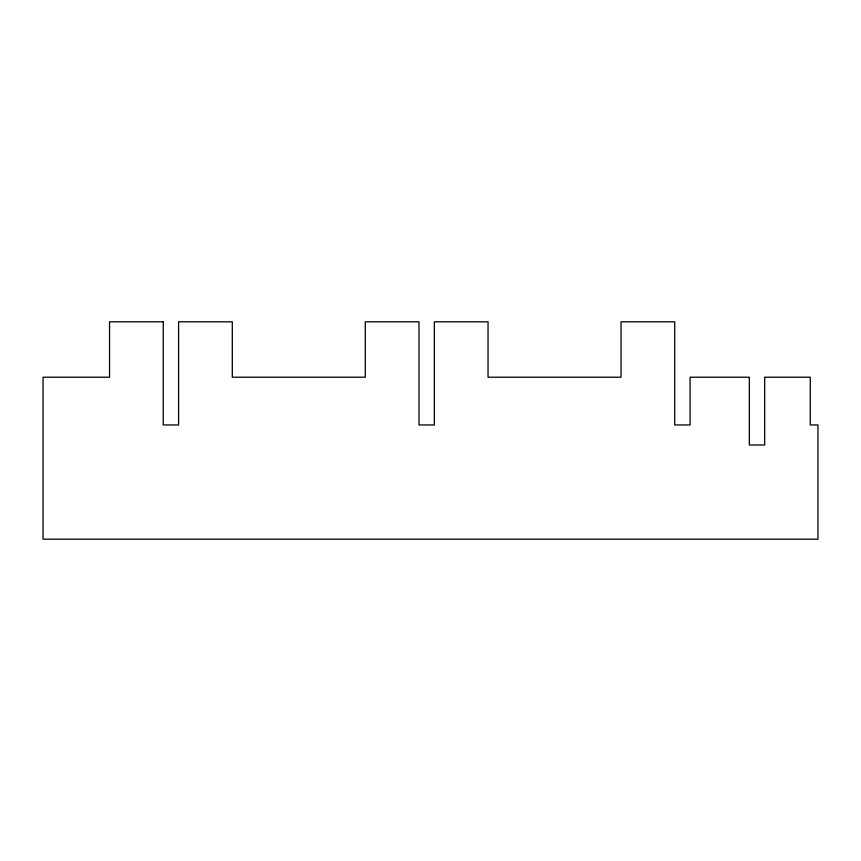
<?xml version="1.0" encoding="UTF-8"?>
<svg xmlns="http://www.w3.org/2000/svg" width="861" height="861" viewBox="0 0 861 861"><rect width="100%" height="100%" fill="white"/><g stroke="black" fill="none" stroke-linecap="round" stroke-linejoin="round"><path stroke-width="1.29" d="M163.246 321.81L109.541 321.81L109.541 377.215L43.05 377.215L43.05 539.19L817.95 539.19L817.95 424.957L810.276 424.957L810.276 377.215L764.676 377.215L764.676 444.997L749.328 444.997L749.328 377.215L690.081 377.215L690.081 424.957L674.733 424.957L674.733 321.81L621.029 321.81L621.029 377.215L488.047 377.215L488.047 321.81L434.342 321.81L434.342 424.957L418.995 424.957L418.995 321.81L365.29 321.81L365.29 377.215L232.298 377.215L232.298 321.81L178.593 321.81L178.593 424.957L163.246 424.957L163.246 321.81"/></g></svg>
